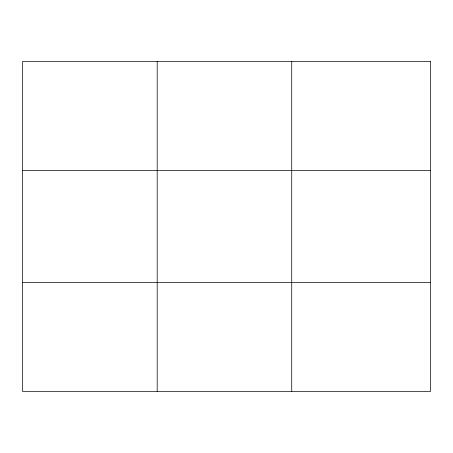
<?xml version="1.0" encoding="UTF-8"?>
<svg xmlns="http://www.w3.org/2000/svg" width="453" height="453" viewBox="0 0 453 453"><rect width="100%" height="100%" fill="white"/><g stroke="black" fill="none" stroke-linecap="round" stroke-linejoin="round"><path stroke-width="0.68" d="M157.191 391.579L157.191 61.421M291.732 391.579L291.732 61.421M22.65 170.373L430.35 170.373M22.65 282.627L430.35 282.627M430.35 61.421L430.35 391.579L22.65 391.579L22.65 61.421L430.35 61.421"/></g></svg>
